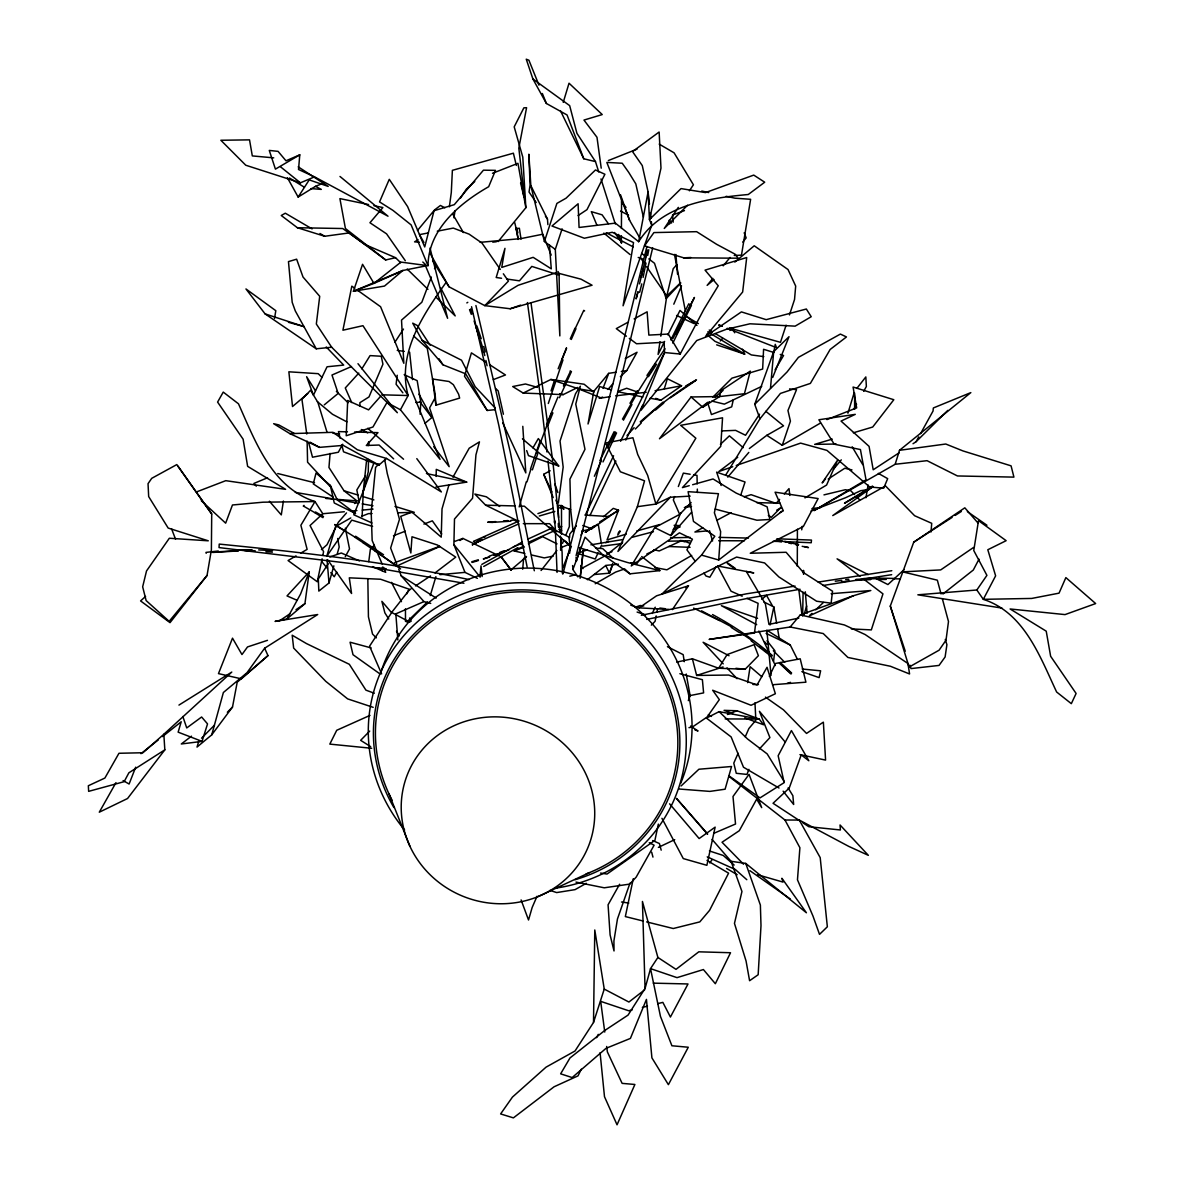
<?xml version="1.0" encoding="UTF-8"?>
<svg xmlns="http://www.w3.org/2000/svg" width="1184" height="1184" viewBox="0 0 1184 1184"><rect width="100%" height="100%" fill="white"/><g stroke="black" fill="none" stroke-linecap="round" stroke-linejoin="round"><path stroke-width="1.5" d="M561.527 537.847L560.58 550.264M561.542 534.191L561.482 505.376M797.291 566.248L797.409 529.263M569.445 508.691L569.356 526.569L565.937 534.961M621.378 235.764L621.348 243.105L618.596 234.432M621.422 228.423L621.57 199.09M178.014 466.244L211.714 514.004L211.388 549.864L207.037 575.498L170.022 622.651L140.585 600.924L145.588 596.425M368.461 459.466L368.283 471.75L363.296 491.153L353.794 514.774L371.939 522.988M368.668 445.421L368.712 441.913M593.51 1022.458L594.782 929.988L604.24 989.084L593.51 1022.458L575.024 1050.992L546.046 1067.154L512.45 1097.08L500.61 1113.937L513.397 1117.874L554.082 1086.779L578.029 1075.856L581.27 1069.211M436.141 476.427L436.274 469.367L466.703 482.11L435.934 487.024M802.648 615.932L803.092 592.252M803.433 574.018L803.507 570.377L803.803 573.944M477.374 578.34L464.986 572.375L453.886 544.61L454.493 519.036L472.564 498.242L475.938 454.863L479.461 441.869L469.19 448.218L452.939 477.182M435.904 405.194L432.53 378.998L449.047 381.5L453.368 384.682L458.622 394.198L459.644 398.09L435.904 405.194L435.179 394.435L427.291 348.377L413.838 336.167M362.097 516.772L363.296 491.153L366.596 460.191M569.667 553.209L570.096 544.226M420.113 414.237L420.794 402.101L417.182 380.656L404.188 374.662M569.548 537.699L569.785 534.028L576.356 525.918M718.718 559.988L720.642 531.586L714.381 512.746L718.451 493.698L688.111 491.671L693.469 521.404L714.796 536.248L701.55 555.118L662.034 593.968L736.596 557.057L764.627 562.948L778.88 576.934L816.634 601.235L831.109 603.174L832.53 591.216L803.374 572.523L786.132 552.277L750.271 553.254L803.329 526.525L818.144 498.553L775.061 492.189L783.142 510.422L718.718 559.988L701.55 555.118M554.911 522.899L555 521.7M330.099 453.398L328.96 467.488L344.011 490.768L356.976 500.891L354.638 503.555M931.009 531.986L931.719 523.313L914.61 515.721L885.514 485.943L832.752 515.588L872.904 486.639M299.789 154.838L275.428 169.12L269.271 150.412L278.077 151.374L285.98 160.787L299.789 154.838L298.516 169.49L314.515 176.86L388.012 216.213L339.986 176.46M770.503 388.145L773.685 351.648L789.018 336.685L772.693 377.474M804.454 546.549L808.435 547.585L802.175 546.312M522.677 569.208L523.639 558.478L526.347 556.495M382.151 570.673L382.506 567.062M479.994 576.534L481.015 565.863L482.125 576.549M580.101 578.295L583.253 550.382M368.15 445.628L368.535 441.987M580.338 576.386L583.312 550.116M428.001 265.69C428.371 229.385 459.555 203.322 488.666 186.717L495.504 170.363L483.442 170.17L454.286 204.669L434.04 210.693L424.716 246.953L407.607 206.593L389.27 179.317L379.546 201.902L392.91 210.352L411.144 224.901L428.001 265.69L400.947 262.108L373.966 283.39L353.409 291.279L362.556 264.313L373.966 283.39L402.856 270.5L425.559 265.956L447.611 318.289L430.029 248.048M773.566 661.323L774.854 650.652L767.01 640.766M397.232 375.254L396.092 384.238L402.856 392.836M368.757 561.675L370.37 549.213L374.307 545.306M558.345 503.17L563.17 467.103L560.032 441.055L575.513 393.754L580.352 386.206L575.764 404.114L584.985 449.313L569.933 479.106L570.673 509.638L573.145 531.675M198.942 740.799L197.018 747.089L211.744 734.85L223.376 692.507L246.968 672.749L264.639 648.225L317.697 614.526L275.043 621.408L286.898 618.98L304.924 603.692L309.216 571.887L287.016 595.922L296.784 600.155M449.372 206.8L451.296 192.489L452.377 170.333L513.382 153.195L516.342 165.434M453.975 217.841L454.996 210.678M659.991 341.673L658.097 354.445L664.594 341.406M660.805 336.197L666.77 296.03L680.578 282.798M283.405 501.054L281.289 514.892L269.39 501.217M747.652 682.65L750.108 666.681L761.845 676.76M801.716 529.84L802.278 526.244M274.51 318.481L275.813 310.696L245.961 288.955L265.098 313.893L316.246 348.806L331.653 347.223L397.35 412.728L357.982 363.695M865.948 497.754L868.109 485.011M615.917 372.25L608.709 373.345L593.791 391.342L588.019 423.99L599.652 386.561L611.432 389.876M404.869 374.366L440.048 459.318L400.444 409.768L408.125 395.53C396.684 353.557 423.102 314.633 446.279 282.147M773.685 352.758L775.254 344.322L776.482 347.652L727.183 328.308M211.744 734.85L232.508 707.04L237.214 682.191L267.984 655.61L264.639 648.225M638.65 241.699L648.092 191.897L642.276 165.568L632.522 151.582L659.133 132.016L660.983 168.113L649.454 219.588L651.748 225.152L623.08 305.798L633.529 242.602L612.246 232.286L584.348 238.236L551.966 226.026L578.103 203.781L579.065 227.476L615.384 223.125L638.65 241.699C661.649 204.802 708.535 198.157 748.273 194.502L764.701 182.203L753.749 175.099L705.531 192.592L681.037 188.596L649.454 219.588L648.092 191.897L649.439 204.151M647.692 255.478L648.788 249.735M656.158 615.902L655.078 621.334L651.333 625.137M656.868 612.291L657.594 608.68M645.99 263.07L643.09 277.411M770.029 625.004L773.818 606.904L763.902 601.946M322.092 558.774L317.268 581.744L288.067 560.55L296.015 555.888M322.847 555.237L323.587 551.7L310.045 525.518L322.788 513.738L344.337 511.754M633.262 878.72L625.344 916.579L643.09 921.004M658.334 824.108L654.915 840.374L607.022 874.044L600.569 873.082M554.319 522.277L554.689 520.605M733.281 399.807L731.712 406.852L711.451 414.548L707.529 402.294M646.183 255.581L647.456 249.972M644.584 263.248L646.568 254.678M666.577 296.873L673.222 268.679L676.819 264.757M639.523 283.879L641.299 276.434M643.267 268.413L641.077 277.382L644.673 262.3M519.169 506.915L526.318 481.725M652.695 247.87L609.982 423.961L576.075 555.725M646.923 246.45L613.342 382.24L562.918 573.944M639.641 292.344L641.772 283.908M637.836 292.182L636.119 298.901L638.087 291.708M645.058 988.462L650.519 968.63L657.89 957.456L642.438 901.468L645.058 988.462L628.038 1015.117L604.876 1030.406L569.978 1057.963L560.639 1073.829L572.153 1077.558L606.001 1048.343L630.406 1038.412L646.449 999.4L651.91 1057.86L668.398 1084.677L688.274 1047.233L671.905 1045.768L660.45 1016.346L650.519 968.63L677.026 977.644L703.4 969.548L715.343 983.726L730.528 952.735L698.797 951.818L676.005 969.356L657.89 957.456M637.377 506.693L644.54 480.822L620.357 471.765L605.601 443.008L632.922 437.74L637.688 454.419L647.692 475.435L655.892 504.073L637.377 506.693L617.944 551.448L670.381 497.221L690.168 496.126M328.249 563.747L318.304 578.961L318.836 591.082L329.004 582.972L333.858 565.848M337.248 553.86L339.186 547.008L337.692 538.483M448.84 485.292L442.017 508.898L441.232 537.122L411.958 512.139L400.74 516.342L410.848 552.987L411.988 536.766L437.488 545.025L455.736 557.131L435.016 572.923M430.266 595.567L435.89 576.697M664.357 388.618L667.332 378.717L681.555 385.762L660.894 400.162L650.06 398.253M804.114 614.496L806.644 606.045M563.244 102.342L569.03 83.206L602.242 114.567L583.964 120.072L596.988 137.285L601.22 168.172M580.648 547.171L576.445 561.038L576.031 557.368M847.907 413.231L854.108 392.925M688.318 700.647L689.858 695.615L703.607 692.892L702.393 679.69L679.882 673.711M526.969 481.888L530.832 469.308M548.296 403.492L562.992 359.862M899.248 452.732L873.2 469.782L869.071 446.368L841.04 421.09L855.277 414.356L818.884 419.758L834.246 444.192L860.428 449.55L866.037 479.831L814.015 510.615L895.163 464.276L899.5 450.305L970.836 392.614L933.347 407.962L933.036 411.026L920.56 433.64M191.497 736.167L181.3 743.981L202.05 741.376L207.54 723.898L201.62 717.001L186.732 727.938L182.839 716.512M612.616 563.554L609.494 573.16L594.294 574.521M506.915 279.039L519.436 280.83L531.808 266.415L559.129 275.117L559.84 335.916L555.296 249.365L544.403 241.536L556.894 203.411L566.07 198.187L595.493 169.963L604.906 174.255L586.983 209.642L578.073 215.562M551.048 390.898L554.26 381.07M530.491 469.086L540.289 440.552M786.102 325.2L780.463 342.324L729.27 327.953M789.476 314.914L794.538 299.493L795.678 286.069L788.026 269.538L754.223 245.784L734.835 262.093M740.71 495.238L745.047 481.992L716.646 472.15L721.13 485.514M532.371 469.885L537.699 453.738M555.296 249.365L562.104 228.852M562.829 567.832L571.398 546.298M749.354 448.514L766.788 435.342L782.269 445.288L790.424 421.149L787.952 410.508L796.536 389.64L789.595 388.9M629.962 883.16L617.456 918.976L613.919 940.925L614.022 950.959L610.1 934.916L608.073 904.798L619.617 884.256M536.456 453.25L551.685 412.683M942.449 599.134L948.488 621.526L946.016 640.189L939.06 650.223L909.075 667.08L890.294 606.075L913.737 542.168L964.827 507.818L977.984 523.002M725.629 475.213L759.95 418.796L754.726 404.321L773.685 351.648M406.97 593.746L408.006 590.905L411.011 588.907M558.138 368.772L566.47 347.77M674.584 496.584L673.341 499.944L679.66 514.404L654.722 527.65L631.25 565.967L679.453 532.815L692.418 539.194L686.912 549.85L695.408 561.482M678.343 486.535L683.346 473.126L690.168 474.251M431.361 277.041L421.83 302.26L401.524 320.109L403.833 363.281L380.597 306.745L357.583 290.272M434.543 268.635L435.816 265.26M363.296 491.153L374.07 462.544M603.011 388.352L608.709 373.345M748.895 769.348L746.956 774.425L736.27 773.3L733.784 763.147L738.091 753.276M135.686 767.173L129.1 784.03L123.106 780.567M309.216 571.887L300.544 594.072L286.898 618.98M548.014 425.278L552.913 412.876M612.853 564.635L609.494 573.16L605.779 565.552M303.578 506.352L303.977 505.376M546.534 424.568L557.945 396.995M562.518 543.367L563.88 540.008M664.594 352.551L640.929 410.345L696.74 340.533L726.517 329.241L749.975 323.794L795.145 326.148L811.218 316.72L806.348 309.009L766.196 319.665L741.406 311.895L705.546 336.419L742.649 292.019L746.704 257.535L705.042 270.13L718.244 285.773L703.947 309.246L680.193 354.031L664.594 352.551L664.12 342.294L636.548 343.76L629.311 338.358M561.882 359.729L566.574 348.436M673.8 304.184L681.525 285.862M602.982 461.938L616.568 432.9M581.107 535.094L583.238 530.092M559.41 397.72L571.428 371.628L570.17 370.903M537.018 896.273L532.164 907.477L528.523 919.983L521.093 899.929M571.28 339.468L575.942 328.752M745.254 736.818L748.85 728.589L755.866 720.212M654.722 527.65L670.869 535.582L680.83 512.82M570.288 338.846L574.965 328.249M594.368 476.234L601.457 460.502M585.31 515.04L613.593 455.751M598.098 552.81L595.256 559.011L578.103 553.52M600.229 548.162L601.65 545.069M625.759 440.078L642.631 405.283M600.022 460.487L614.156 431.657M589.943 515.573L615.858 461.02M575.098 328.826L583.801 310.312M769.348 676.404L775.461 663.484L800.206 658.792L805.919 682.191L773.167 684.692M563.451 386.014L570.362 371.554M620.564 441.292L663.824 353.824M652.206 613.475L655.226 607.214M676.256 334.184L685.566 315.773M596.632 1037.672L598.246 1034.357M691.471 305.25L672.823 343.094M672.912 338.535L691.87 302.305M667.835 334.88L680.001 310.43L696.991 325.378M607.673 447.685L615.562 431.968M670.84 339.941L688.733 303.844L689.872 304.717M677.514 329.374L675.28 333.725L680.045 324.475M687.786 311.436L694.446 297.45L691.974 302.083M979.005 559.159L973.307 570.022L942.952 593.998M623.406 420.187L631.945 404.469M342.694 444.237L338.343 452.244L312.502 457.216L308.758 442.979M435.046 397.913L429.6 407.932L449.18 466.674L433.714 446.679M336.774 572.109L334.228 576.756L330.795 572.582M345.269 556.658L349.517 548.932L345.358 528.212M853.916 409.087L856.58 404.247M863.698 391.327L866.362 386.487L865.83 376.941L856.861 388.382M622.473 419.151L638.22 391.327L655.536 363.828M913.027 443.719L916.09 441.706L918.769 436.866M620.386 376.66L626.75 370.607L637.051 352.255L625.241 358.678M115.988 782.624L99.293 812.194L127.546 798.519L164.828 749.842L163.836 734.258L231.783 672.068L178.947 705.087M386.976 402.501L372.975 426.995L346.216 435.756L347.696 400.473L368.579 409.871L380.73 396.181M532.963 447.878L538.335 438.568L558.715 465.993L528.478 455.633L526.688 450.586M629.977 403.285L637.332 390.676M775.106 369.763L783.571 355.496L780.241 354.46M716.142 566.662L709.823 577.215L706.019 576.031L703.903 573.115M365.308 476.16L356.843 489.939L359.3 502.46M718.629 668.235L727.08 654.589L754.119 644.673L758.396 655.699L745.106 669.286L718.629 668.235L692.403 658.807L676.656 662.093M361.86 368.816L370.059 355.6L381.248 356.251L382.935 364.184L368.994 396.936L359.847 402.708L360.04 406.275M287.416 177.763L298.146 197.062L309.216 179.894L328.205 186.406L298.205 166.826M648.432 376.704L656.543 364.258M394.938 342.146L403.478 329.078M460.532 198.024L466.259 189.277L474.784 181.492M646.967 375.432L664.964 348.747M759.551 414.163L745.55 435.268L735.59 430.369L721.47 430.932M678.328 207.378L664.268 228.468L687.549 205.261M689.384 190.802L693.41 184.778L674.081 152.825L659.177 144.108M636.829 563.747L640.722 557.99M672.334 609.627L688.481 585.784L656.558 595.818L639.079 607.866L630.776 605.172M976.83 590.002L986.908 575.365L973.766 550.53L978.502 520.664L1006.148 540.674L987.811 549.746L995.626 575.838L983.312 599.326C1024.352 612.824 1039.892 656.454 1056.631 692.004L1071.328 703.666L1076.108 693.469L1050.637 656.276L1046.227 631.176L1010.115 608.976L1065.023 614.6L1095.659 603.559L1065.866 577.6L1059.044 593.154L1031.723 598.438L983.312 599.326L976.83 590.002L917.852 594.812L1001.916 608.073M618.092 533.333L619.942 530.846M709.734 862.929L711.924 859.954M691.071 396.966L702.734 407.252L719.591 396.566L720.997 390.646L750.286 371.125L744.44 393.724L719.591 396.566L691.071 396.966L659.473 438.761L707.114 402.812M541.073 570.496L556.88 550.501M759.95 418.796L780.434 393.428L810.374 383.409L830.132 349.487L846.456 336.952L840.388 334.08L798.416 357.361L787.049 371.998L754.726 404.321M498.109 241.595L525.859 207.718L522.795 157.146L514.196 126.851L523.876 107.818L526.584 107.7L518.829 148.133L524.394 196.796M712.872 278.403L707.129 285.374L714.056 279.557M723.202 265.823L730.099 257.446M742.738 242.084L746.172 237.895L744.174 232.804M207.037 575.498L169.149 621.348L146.135 600.569L142.657 586.805L146.52 570.954L169.327 538.246L208.266 540.807L168.172 528.064L148.666 496.57L148.044 483.664L151.715 478.336L176.801 464.587L211.714 514.004M825.529 478.884L822.155 482.954L837.636 460.088L826.58 485.055L804.957 497.872M833.403 469.367L841.291 459.851M417.478 230.466L434.572 209.923L440.418 205.468L444.888 207.777M746.971 598.334L758.115 603.322L754.504 633.011L709.098 639.404L790.157 627.002L800.28 614.91L853.412 595.73L870.817 590.52L831.168 593.702M727.775 477.137L748.806 452.421M607.954 389.462L612.75 383.927M346.498 512.894L338.358 522.233L326.976 544.758L321.456 549.613M779.62 499.367L776.097 503.392L751.056 494.675L744.159 496.762M784.311 493.994L789.003 488.622L789.832 495.46M670.869 535.582L691.56 512.258M627.032 435.505L634.121 427.705M617.604 535.02L619.01 533.481M358.796 373.108L345.284 387.967L351.722 402.575M378.88 463.817L375.58 467.428L371.199 512.391L372.161 540.496L382.121 563.969M720.286 340.933L722.699 338.313M729.936 330.469L732.348 327.85L734.657 332.778M759.358 749.013L769.896 737.588L759.418 711.303L785.362 742.264M680.696 283.08L666.163 298.634L654.5 263.277L648.832 258.911M679.66 514.404L691.116 502.534M635.364 429.022L641.299 422.969M369.704 731.09L360.646 740.326L370.666 746.66M781.129 507.3L771.272 517.319L768.312 515.247M201.532 738.194L214.437 725.215M227.343 712.235L232.508 707.04M712.886 397.128L731.949 378.155L762.659 369.038L763.576 349.295L773.581 352.388M916.09 441.706L947.792 410.389M406.793 622.044L427.454 601.96M811.913 613.416L809.353 615.843L853.412 595.73M815.746 609.775L823.413 602.478M720.42 444.34L729.403 435.845L743.271 447.685M681.052 785.998L698.915 769.23L731.549 766.507L725.096 789.21L709.882 791.4L678.728 788.988M904.162 569.593L887.941 584.57L874.813 577.925M640.929 422.274L655.152 409.427M640.218 421.8L663.025 402.116M341.836 445.066L343.523 451.8L378.998 465.06L386.472 458.445L441.366 491.952L416.798 458.637M163.836 734.258L142.924 752.743L118.962 753.276L104.888 778.051L88.341 785.747L88.652 791.356L124.142 781.677L128.878 772.812L164.828 749.842M685.965 588.019L688.481 585.784M526.525 556.732L510.644 570.14M267.984 655.61L241.329 678.832L218.478 673.622L232.508 638.176L241.965 654.56L247.515 646.938L267.48 640.337M597.446 524.29L585.384 532.341L589.573 528.73M603.514 516.742L613.282 508.35L618.551 510.23L607.022 539.934L626.277 534.102M307.751 393.606L292.522 406.512L288.866 371.806L318.2 373.67L322.092 377.459M424.908 423.413L431.864 417.523L418.929 394.183M655.551 410.004L663.736 403.108M702.734 407.252L709.512 401.657M714.929 397.173L723.069 390.454M761.786 599.296L766.536 595.374L772.456 605.853M324.298 404.839L338.165 393.414L331.979 375.032L351.47 366.537M607.732 554.068L622.754 541.991M140.955 753.675L158.197 740M162.519 736.581L181.211 721.766L178.133 732.156L202.05 741.376M663.425 402.649C679.897 389.344 724.682 361.357 670.455 397.735M644.673 989.824L628.911 1002.034L604.24 989.084M587.382 579.716L605.927 565.39L618.359 564.191M737.721 457.276L718.836 471.528L732.748 466.703M585.384 532.341L593.82 526.096M872.549 486.047L844.488 503.244L872.016 487.364M459.999 540.496L462.914 538.424L499.411 555.977M581.67 531.172L591.852 528.715L609.153 516.564L585.118 515.084M973.514 547.482L940.688 569.918L902.534 571.857L937.343 580.175L941.058 593.954M279.676 620.697L290.08 613.697M296.015 609.686L304.924 603.692M607.999 517.26L618.551 510.23L599.518 522.07M415.51 585.917L430.517 575.927M475.465 542.316L472.446 544.877M828.178 479.032L844.784 468.257L851.977 469.915M913.737 542.168L952.099 517.408M955.162 515.425L961.304 511.473M418.026 239.701L414.578 241.862L419.432 242.187M472.342 544.803L481.237 539.712M298.146 197.062L315.492 186.347L323.661 183.046M685.891 385.866L695.082 380.834M466.836 302.912L467.784 302.334M480.882 539.194L477.507 541.118M780.241 512.509L783.334 510.689M300.78 553.091L307.13 549.376L300.869 525.282L314.988 501.557C271.787 487.482 255.389 441.454 238.472 403.803L223.243 392.096L217.604 402.086L243.12 439.205L247.634 466.363L285.596 489.332L225.759 480.674L196.588 491.893M782.269 445.288L820.512 423.028M691.678 555.459L666.888 569.815L654.9 567.55M483.708 566.47L517.896 547.6M595.212 583.756L615.562 572.109L624.101 569.104M350.76 517.941L335.62 526.554L326.754 556.258L351.766 520.116L372.575 526.406M766.788 435.342L783.542 425.826L765.826 411.307M776.719 510.2L781.366 507.566M586.272 883.308L575.084 889.628L556.672 892.573L549.968 890.383M484.138 537.314L485.396 536.618M474.444 543.604L482.48 539.253M553.209 497.576L543.693 474.31L550.16 470.758M481.814 564.413L522.07 542.183M627.638 322.433L616.287 328.619L626.41 336.197M634.136 318.881L647.13 311.806L648.847 335.102L668.324 334.051L680.193 354.031M581.092 568.749L606.371 555.163M702.778 527.812L694.904 532.03L707.706 530.846M716.942 520.25L731.105 512.672M527.96 539.09L551.833 528.108M744.706 717.874L763.621 724.771L759.196 719.073L719.117 711.643L706.448 718.096L731.135 736.922L743.478 767.217L778.998 788.011M524.749 553.402L514.108 550.945L523.624 546.194M528.39 543.811L542.672 536.692L557.028 543.885M537.492 387.36L525.489 383.986L512.716 386.546L523.21 393.073L563.214 394.612L577.688 387.434M605.764 542.76L608.768 541.266M523.21 393.073L550.886 379.457L584.126 384.238L593.835 392.141M685.95 506.737L690.731 504.414M517.837 545.054L521.448 543.323L521.182 544.536L522.262 544.448M761.756 386.354L724.371 404.129L711.791 401.065M474.725 543.412L518.844 523.876M670.381 497.221L655.892 504.073L695.852 438.213L680.667 425.322L722.551 417.804L720.745 446.353L682.428 487.601L689.236 485.677M658.363 847.389L674.717 839.648M538.128 896.54L589.395 872.638M528.952 542.08L554.615 530.669M682.028 540.466L659.222 550.96L653.894 549.687M646.849 553.949L655.166 550.131M398.742 565.138L439.723 546.49M370.03 715.373L336.715 730.291L329.818 744.114L371.702 748.288M430.71 603.396L423.946 601.605L395.826 613.86L397.854 639.967M519.08 520.975L473.467 541.384L474.473 541.872M713.893 833.284L735.53 824.02L733 796.506L749.028 774.321L761.697 807.636L756.665 799.156L739.304 830.694L722.033 842.253L743.537 864.202M513.294 546.993L516.328 545.691M273.726 157.857L252.31 155.918L249.528 139.86L220.86 140.26L245.769 165.227L300.425 182.824L314.515 176.86M267.54 477.774L253.909 483.427L256.292 486.165M560.476 547.837L570.259 543.841M606.83 553.786L611.965 551.729M608.324 160.565L637.051 149.14M509.164 549.687L493.994 555.326M826.95 419.595L856.668 407.873L853.072 387.035L893.816 399.718L872.712 427.024L853.353 432.796M492.5 173.293L517.956 163.333L525.859 207.718M361.534 516.328L368.416 513.634L372.087 513.53M727.405 714.5L736.996 710.755L759.196 719.073L725.17 718.91M811.129 511L845.583 497.709L860.62 490.724L869.248 489.392M493.373 379.59L505.464 374.973L489.998 364.924M393.488 535.716L405.313 531.187M423.902 524.083L432.338 520.842L441.75 533.984M499.618 552.514L504.118 550.782M514.108 550.945L524.394 547.023M577.881 553.313L587.427 549.716M537.891 513.619L552.78 508.336M684.456 210.604L672.571 215.014L673.178 222.178M602.641 397.084L599.208 398.342L610.16 396.67M618.092 391.416L626.676 388.263L636.933 391.83M454.626 541.443L462.914 538.424M539.268 516.017L554.822 511.473M394.627 562.681L439.634 546.372M635.112 607.303L640.218 605.512L643.785 605.971M673.252 529.322L680.178 526.895L674.776 527.206M736.241 465.49L800.606 443.112L826.935 450.379L869.737 487.024L883.693 488.163L887.674 478.647L878.336 473.378M494.498 555.326L500.107 553.387M432.604 260.776L449.017 286.809L484.789 305.635L510.2 308.758L520.575 305.146M489.288 556.14L494.054 554.482M329.774 556.968L341.303 553.002L359.388 560.876M483.309 558.892L489.155 556.909M483.708 558.952L489.688 556.939M556.317 272.69L518.059 285.329L484.789 305.635L508.424 281.111L503.348 273.8M692.403 658.807L696.636 675.442L723.084 666.947M472.135 562.43L478.484 560.491M787.212 683.36L790.512 682.354M471.824 561.749L478.218 559.825M832.248 439.116L814.651 444.37L836.096 444.03M692.64 484.715L713.064 478.972L736.211 493.106L767.128 506.841L769.837 519.48L756.887 520.22L715.195 509.076M636.8 530.965L659.888 524.527M510.2 308.758L592.059 285.226L581.048 279.187L558.078 273.149M569.815 576.194L574.891 574.862M632.167 537.299L653.42 531.705M632.123 1009.937L628.704 1010.766L600.688 1001.368L604.758 1032.048M642.364 1007.406L647.485 1006.148M657.727 1003.632L662.848 1002.374L670.425 1017.041L688.008 983.963L653.257 983.149M823.96 494.882L845.317 489.732L850.704 490.694L854.537 494.601M646.76 619.41L746.231 598.63L800.073 589.262M312.102 228.897L285.314 213.209L281.244 215.503L297.406 227.728L324.697 236.267L349.088 232.937L385.703 259.962L395.53 257.683L400.71 262.744M641.314 615.28L746.246 593.865L795.086 586.08M590.905 544.818L622.606 539.578M798.815 618.078L768.949 624.397L765.397 603.914L746.32 571.458L753.764 572.908L717.519 565.952L731.046 591.201L742.19 596.188M553.135 556.14L544.27 557.901L531.853 555.044M428.386 232.908L419.491 234.639L423.961 242.542M437.281 231.191L453.294 228.083L469.13 234.166L481.992 243.075L500.284 269.419M655.078 390.75L681.555 385.762M688.97 727.657L692.388 727.02L707.07 717.06L719.339 699.611L712.664 690.242L751.041 705.279L775.372 693.735L767.04 667.288L757.064 684.944L728.648 675.058L696.636 675.442M818.188 582.084L891.804 570.703M891.67 574.684L823.176 585.473M615.636 395.826L646.227 392.259M684.367 507.507L691.545 506.426M621.334 371.421L626.75 370.607M899.5 450.305L945.764 444.015L962.977 450.926L1011.077 465.845L1013.918 477.122L957.442 475.953L927.057 460.68L895.163 464.276M602.582 546.135L621.985 543.545M835.282 581.226L841.839 580.397M811.972 508.587L820.793 507.507M841.365 581.862L849.12 580.989M572.582 565.567L573.041 569.119L585.074 537.181L602.227 554.319L629.992 573.826L659.828 570.614L641.698 556.554M492.751 242.143L496.318 241.773M485.351 361.919L471.424 352.876L464.498 376.216L487.201 410.463L495.001 409.679M845.687 579.583L848.854 579.272M218.285 551.004L205.972 552.395L206.164 553.268M630.806 562.977L636.134 562.459M480.171 242.335L521.093 238.576L542.731 234.24L551.226 255.122M351.515 511.088L356.902 510.585M362.289 510.097L373.064 509.105M439.974 574.654L464.986 572.375M495.622 521.596L487.69 522.233L492.514 522.44M294.402 433.536L278.728 424.893L273.652 423.694L289.888 433.64L319.458 447.36L343.227 445.391L378.998 465.06M212.632 552.454L238.428 550.93M212.084 552.188L238.236 550.575M415.776 402.486L420.794 402.101M503.526 520.901L508.04 520.575M856.047 579.346L879.164 578.517M855.884 580.382L870.728 579.583M511.088 520.279L515.425 520.013M492.574 522.351L510.881 521.197M583.83 310.889L584.615 310.859M683.716 257.831L738.165 258.201L735.131 254.205L716.646 244.318L696.636 231.679L653.908 232.582L644.451 245.902L683.716 257.831L690.938 257.505M734.258 255.478L741.48 255.137L750.626 199.297L734.924 198.172L726.192 196.307M863.565 578.532L870.684 578.206M515.277 520.901L518.044 520.797M289.888 433.64L333 432.323L357.346 449.757L386.472 458.445M558.892 526.673L561.69 526.584M397.78 512.79L414.296 512.317L394.968 506.382M670.544 537.788L690.331 537.418M668.649 541.177L690.065 540.777M238.398 549.776L252.044 549.716M879.076 578.162L894.497 578.428M718.703 540.718L744.351 540.792M878.957 579.464L886.254 579.45M523.313 523.654L549.568 523.683L556.894 531.69M729.048 776.467L784.962 820.009L799.274 820.053L848.81 846.412L868.346 855.336L840.048 824.982L840.388 829.969L808.835 826.728L802.87 822.821M752.906 684.485L758.441 684.544M244.614 550.53L255.196 550.767M297.406 227.728L342.724 228.527L365.279 244.674L395.53 257.683M776.867 538.779L811.469 540.082L811.232 542.746L785.17 541.636M557.96 507.803L561.142 507.862M718.895 537.358L748.406 538.084M894.542 578.784L899.884 578.902M347.43 431.834L338.446 431.598L340.134 438.332M354.608 432.027L377.962 432.648L366.315 445.48L379.087 445.036L393.65 458.859M756.754 502.608L780.093 503.23M499.678 506.471L486.387 496.806L474.858 494.054L485.632 505.168L515.158 505.953M520.694 506.101L524.379 506.19L569.09 545.04L565.419 541.029M773.122 541.31L781.721 541.547M381.944 394.82L408.125 395.53L362.955 325.689L342.916 330.218L351.826 286.158L354.712 288.215M736.996 710.755L724.075 710.356L732.674 713.493M668.812 546.52L690.08 547.334M258.689 549.909L272.512 550.59M851.34 628.926L871.32 629.903L882.953 593.85L864.32 579.627M639.079 607.866L668.842 609.434M674.125 525.311L679.468 525.607M595.611 548.133L602.715 548.606L613.105 558.226M265.897 551.685L272.394 552.158M311.052 188.596L321.293 189.396L315.492 186.347M325.911 498.479L333.222 499.056M336.878 499.337L356.976 500.891M375.313 567.684L386.206 568.705M802.278 669.034L820.63 670.81L819.121 677.618L801.864 671.609M332.882 433.24L339.66 433.936M735.93 668.309L745.106 669.286M777.059 541.118L781.632 541.695M619.395 531.601L620.342 531.72M659.843 608.028L665.201 608.709M763.828 356.621L751.337 354.934L715.462 333.71M397.247 350.405L404.321 351.396M621.526 902.016L628.793 903.052M501.542 278.27L496.185 277.5L504.976 248.344L501.764 267.406L533.155 257.342L551.27 268.842L549.435 244.896M712.058 839.412L731.061 861.301L745.757 863.417L806.408 912.775L781.914 878.276L783.038 882.095L757.508 874.71M781.529 541.088L788.692 542.435M777.281 540.067L781.854 540.792M550.886 379.457L578.724 388.9L593.791 391.342M693.587 474.814L697.006 475.376L697.198 483.945M295.29 492.381L358.53 503.274M362.141 503.896L372.99 505.76M642.838 396.995L618.166 391.786M791.8 542.82L784.681 541.34M790.157 627.002L823.235 633.544L847.892 657.446L890.442 666.266L909.578 673.977L907.936 663.528L865.178 634.565L844.37 624.945L800.28 614.91M575.972 882.095L604.254 887.808L629.755 884.093L636.222 877.063L654.116 845.198L649.276 842.668M463.936 583.253L351.53 563.599L219.04 547.585L219.232 544.092C302.941 552.425 386.739 561.956 469.056 579.583M368.564 204.551L339.912 198.601L345.417 228.497L385.703 259.962M373.937 205.676L382.891 207.54L369.941 222.74L386.546 233.825L405.313 260.746M466.703 482.11L426.447 473.526M799.925 754.622L825.574 760.098L823.368 722.151L806.526 733.429L783.453 709.823L765.426 697.124M701.772 191.068L708.742 192.563M788.796 543.056L791.534 543.663M791.46 543.056L795.53 543.974M795.737 544.67L798.312 545.262M560.609 111.03L583.771 158.774L595.478 161.601L598.778 172.006M277.766 473.526L314.53 482.717M646.627 921.892L673.252 928.522L699.803 921.892L709.586 910.333L728.589 873.156L706.981 860.428M659.828 570.614L627.224 562.43L579.553 547.792M796.003 543.826L798.638 544.492M288.422 322.3L304.081 326.606L265.098 313.893M722.21 325.97L718.688 324.978L722.077 326.31M559.78 393.65L563.214 394.612M344.011 490.768L358.071 495.075M363.34 496.688L373.892 499.929M371.14 647.914L350.064 642.216L353.01 654.708L379.916 673.874M709.408 850.956L723.276 855.47L734.139 865.045M716.66 344.855L744.692 354.09L742.368 349.162M373.167 707.336L347.637 698.886L325.763 681.333L293.647 648.062L292.196 635.216L306.419 643.548L349.339 664.313L365.93 690.154L374.322 693.232M680.386 540.392L684.752 541.858M637.11 612.069L645.606 614.91M694.993 729.936L698.042 730.987L690.583 726.058M655.758 398.372L660.894 400.162M757.568 618.314L721.367 605.675L756.694 624.664M582.75 525.518L591.852 528.715M638.206 257.461L643.09 259.207M558.848 529.396L561.645 530.417M558.108 504.976L570.673 509.638M693.587 608.117L719.561 620.534M430.118 345.151L417.286 325.511L412.713 323.158L422.14 340.341L442.964 364.805L465.682 373.833L487.201 410.463M685.403 541.517L690.405 543.515M578.724 388.9L600.776 397.78M372.531 566.618L385.688 572.346L383.542 567.314M652.695 840.566L659.399 843.526L661.19 850.156M707.218 856.861L735.323 869.5L746.808 879.697M701.535 610.826L732.245 627.194M676.582 315.462L693.913 323.528M766.122 633.366L790.29 645.058L797.483 659.444M485.632 505.168L518.4 521.241M355.54 513.53L334.258 502.978L330.306 485.381L316.024 473.038L313.286 483.901L332.822 496.94M422.14 340.341L461.523 360.202L475.154 386.709L495.312 408.169M868.242 574.61L837.073 558.833L860.013 576.342M667.436 646.686L683.183 654.648L684.278 661.693M549.139 527.043L568.912 537.092L570.288 547.778M708.358 714.81L711.495 716.424M620.534 211.078L628.556 215.236M729.033 655.744L703.104 642.261L723.232 663.854M606.238 232.76L633.248 246.908M346.897 421.889L332.482 414.267L317.371 401.642M361.312 429.511L367.706 432.9M388.47 403.315L400.444 409.768M409.871 622.222L391.075 612.098L381.884 601.339L384.874 612.868L388.752 618.995M712.531 614.57C733.784 625.936 753.734 639.686 772.101 655.285M310.06 442.18L319.458 447.36M538.986 85.174L528.908 60.221L526.258 59.2L532.904 78.988L546.386 103.482L567.047 114.966L583.771 158.774M315.521 511.976L323.528 516.594M303.311 505.997L314.914 512.687M319.976 233.5L324.697 236.267M686.572 316.631L698.382 323.617M709.216 330.025L712.339 331.875M726.547 868.405L737.203 874.724M707.751 331.86L744.692 354.09L714.988 341.362L706.552 334.228M315.151 512.909L322.951 517.66M334.894 524.897L342.827 529.796M354.963 537.136L334.717 524.497M289.503 178L304.436 187.279M355.585 536.219L383.542 554.734M767.824 630.791L790.29 645.058M731.238 627.431L739.482 632.685M398.727 569.297L401.213 575.838L436.171 598.068M558.715 465.993L541.221 454.745L522.44 438.835M799.881 820.867L773.048 803.285L789.21 788.115L801.242 754.904L808.835 760.75L791.415 730.572L778.154 755.732L784.178 782.624L760.01 797.898L729.24 776.023M362.926 542.731L397.188 566.085M354.993 537.344L362.881 542.524M790.246 898.952L749.872 870.654M740.503 632.685L752.151 640.618M967.387 511.592L986.938 525.252M374.84 550.678L400.577 568.927M727.228 563.362L735.057 568.927M727.553 562.903L735.368 568.498M751.159 640.81L771.124 656.306M532.904 78.988L569.667 105.628L576.934 133.348L595.478 161.601M355.422 513.471L337.336 499.959L330.306 485.381M641.743 253.45L645.99 256.721M280.534 166.826L300.425 182.824M760.306 646.775L771.968 656.173M603.825 233.1L630.051 254.56M367.75 428.282L403.566 459.214M422.806 262.034L425.352 264.358M201.28 500.699L225.656 523.165L232.464 504.991L263.055 502.194L314.988 501.557L322.788 513.738M780.226 662.492L791.578 672.986L790.749 673.829L779.442 663.262M624.797 569.03L629.992 573.826M780.034 663.188L791.386 673.696M495.667 388.544L498.168 390.868L503.407 414.222M719.117 711.643L747.563 738.994L767.173 753.912L784.296 781.751M336.389 391.371L348.096 402.752M407.192 269.079L427.957 289.34M435.742 296.932L455.204 315.921L440.803 288.097M376.334 637.865L372.546 634.062L368.431 616.82L367.839 579.124M764.494 641.758L767.025 644.333M773.344 650.741L784.726 662.285M857.083 497.206L859.628 499.826M326.236 346.971L343.671 365.086L327.05 366.774L313.42 395.204L306.626 376.69L315.462 390.764M727.006 667.909L737.07 678.698M330.292 486.654L307.574 462.219L307.13 441.129M669.582 803.818L699.137 838.553L715.136 827.142L706.878 865.312L683.272 858.578L661.945 818.307M560.298 505.42L563.836 509.342L562.637 505.997M401.213 575.838L423.946 601.605M707.692 834.054L676.419 798.356L707.307 833.936M671.55 223.051L669.138 220.283L669.7 223.865M621.526 202.035L626.04 207.422M321.663 561.438L327.376 568.394M453.886 544.61L480.142 577.082M783.127 791.164L793.665 804.484L792.866 795.678L788.1 787.937M419.787 401.731L431.864 417.523M510.97 569.785L501.069 556.776L511.059 569.963M580.693 565.774L582.883 568.705M327.524 559.588L351.574 593.495L349.295 577.836L380.567 579.242L409.753 589.425L392.407 611.447L369.571 646.153L381.633 673.903M608.31 223.643L602.094 214.822L591.319 211.655L596.914 225.212M614.526 232.478L621.778 242.779M666.77 296.03L646.597 266.726M536.204 202.568L529.041 192.03L530.092 185.015L528.848 154.201L530.846 185.651L544.403 241.536M545.41 216.095L547.467 219.114L547.881 224.634M572.775 569.356L577.896 576.874M640.44 257.579L643.519 262.152M331.653 347.223L316.335 324.016L319.71 296.311L303.015 277.026L296.636 259.192L288.467 261.605L292.196 302.334L295.304 310.948L316.246 348.806M439.012 358.752L442.964 364.805M396.492 631.264L399.408 635.867M852.154 446.782L862.751 464.616M643.4 217.175L635.793 183.86L628.719 172.376L622.236 163.229L606.83 162.415L629.592 220.313L639.804 237.91M452.643 213.964L463.418 232.582M430.236 253.613L449.017 286.809M775.387 665.556L758.855 631.042M799.274 820.053L820.201 857.63L827.35 926.791L819.52 934.368L812.964 916.031L797.468 879.816L799.896 847.729L784.962 820.009M391.46 582.365L401.465 601.664M530.846 185.651L547.467 219.114M409.56 618.033L411.144 621.348M543.693 474.31L552.04 492.07M555.829 500.136L557.338 503.363M502.726 422.866L525.814 472.904L522.795 426.329M558.049 271.506L559.41 274.792M542.346 93.492L546.386 103.482M470.566 308.95L472.475 313.686M389.077 794.079L409.916 846.264A97.369 92.826 21.6 0 0 576.771 866.999A97.369 92.826 21.6 0 0 507.211 717.622A97.369 92.826 21.6 0 0 409.916 846.264M171.576 528.848L175.543 539.179M396.862 564.398L390.631 548.044L399.467 519.332L387.257 473.482L384.682 459.555M469.53 309.646L471.291 314.337M476.856 325.896L481.237 338.742M474.103 320.968L480.008 338.994M731.061 861.301L741.954 891.478L734.465 923.387L746.068 961.023L749.59 980.722L758.16 974.743L761.001 925.651L760.38 905.079L745.757 863.417M620.475 194.709L629.592 220.313M554.911 484.182L557.886 492.574M475.776 326.384L479.757 339.246M890.294 606.075L905.257 651.23M909.874 665.112L911.014 668.59L939.045 665.423L945.113 656.957L946.904 644.673L945.276 639.449M600.984 178.947L615.295 224.028M480.497 340.578L482.465 346.897M327.036 432.278L317.889 402.382L310.578 390.306L301.92 399.245L306.774 434.025M709.542 530.684L712.576 540.984M482.184 347.164L483.56 352.388M651.688 852.228L652.961 857.112M483.753 346.542L485.174 351.959M483.96 352.373L484.789 355.57M520.575 182.928L523.964 196.914M516.698 228.024L517.867 232.878M514.744 222.636L517.127 232.774M475.909 305.516L510.348 452.421L534.31 570.762M471.558 306.715L498.804 425.293L527.102 566.825M690.287 696.606L686.232 674.022M516.002 228.349L518.192 238.887M485.914 360.484L487.068 365.797M674.466 254.427L685.432 311.333M773.818 606.904L776.645 623.287M777.577 628.748L779.146 637.85M598.32 524.675L601.368 543.367M518.118 239.464L516.461 228.66L519.362 228.246L521.019 239.094M531.054 303.267L552.676 460.502M527.428 302.571L540.688 398.283L546.964 451.977M606.667 1046.478L607.377 1051.895L622.118 1083.375L634.89 1084.47L617.042 1124.8L604.491 1096.695L600.081 1052.694M798.815 589.662L801.923 614.304M547.985 461.035L555.281 527.664L557.057 572.405M650.401 212.898L650.978 218.152M651.363 221.66L651.748 225.152M553.12 464.113L560.106 532.504M771.036 675.457L766.847 630.199M409.62 352.151L412.52 379.635M560.461 536.13L562.104 552.44L562.489 573.648M805.298 591.808L807.103 613.253M675.886 254.471L677.544 274.2M327.065 559.825L329.004 582.972M754.963 702.822L755.777 718.466M558.374 512.983L558.582 517.482M558.286 523.461L558.434 527.013M697.317 489.081L697.391 492.514M558.138 506.5L558.167 511.666M405.446 608.857L405.505 621.496M854.611 393.044L854.626 409.324M404.632 830.014A159.988 152.499 21.6 0 1 448.425 600.51A159.988 152.499 21.6 0 1 676.73 688.629A159.988 152.499 21.6 0 1 555.34 888.178M393.887 807.518A154.186 146.979 21.6 0 1 459.214 602.922A154.186 146.979 21.6 0 1 668.472 686.365A154.186 146.979 21.6 0 1 574.98 879.742M392.185 800.384A152.144 145.025 21.6 0 1 460.65 604.476A152.144 145.025 21.6 0 1 664.209 681.658A152.144 145.025 21.6 0 1 586.124 873.925M380.552 673.459A159.988 152.499 21.6 0 1 585.148 578.295A159.988 152.499 21.6 0 1 680.652 783.364M402.856 270.5L384.504 286.069L353.409 291.279L402.856 270.5"/></g></svg>
